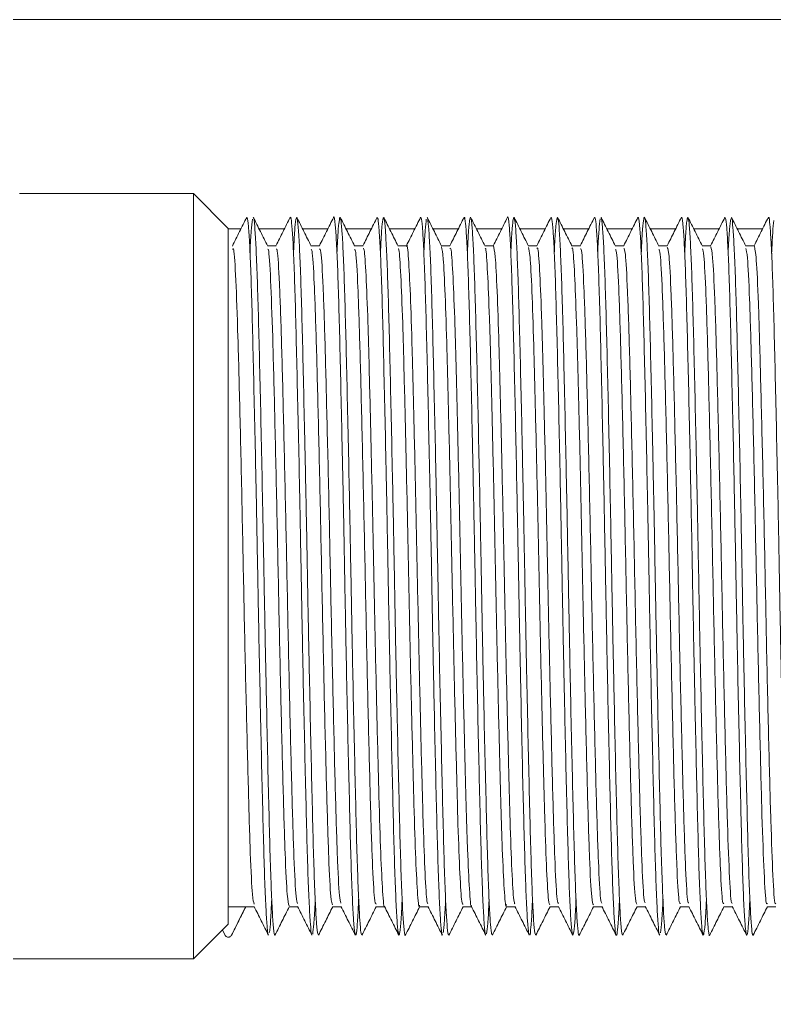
# Model space of a CAD drawing. Extents: x 14808 to 20058, y -13198 to -11680.
# Drawn here: x 18546.16 to 18557.01, y -12997.06 to -12982.95 of the extents above; entities that cross this region are included whole.
import ezdxf

# ---------------------------------------------------------------- set-up
doc = ezdxf.new("R2010")
doc.units = 0
doc.header["$LTSCALE"] = 7
doc.header["$MEASUREMENT"] = 0
doc.layers.get('0').update_dxf_attribs({"color": 2, "linetype": 'CONTINUOUS'})

msp = doc.modelspace()

# ---------------------------------------------------------------- hatches: boundary and pattern name
at = {"linetype": 'Continuous', "lineweight": 0}
h = msp.add_hatch(dxfattribs=at)
h.set_pattern_fill('ANSI31', color=2, scale=20, style=0)
edge = h.paths.add_edge_path(flags=0)
edge.add_line((18480.383, -13038.055), (18479.661, -12982.95))
edge.add_line((18479.661, -12982.95), (18477.661, -12982.95))
edge.add_line((18477.661, -12982.95), (18478.383, -13038.081))
edge.add_arc((18488.382, -13037.95), 10, 180.75, 270)
edge.add_line((18488.382, -13047.95), (18621.699, -13047.95))
edge.add_line((18621.699, -13047.95), (18621.699, -13045.95))
edge.add_line((18621.699, -13045.95), (18488.382, -13045.95))
edge.add_arc((18488.382, -13037.95), 8, 180.75, 270, ccw=False)

# ---------------------------------------------------------------- linework, layer by layer
at = {"color": 7, "linetype": 'Continuous', "lineweight": 15}
for p, q in [((18545.661, -12982.95), (18634.661, -12982.95)), ((18548.661, -12985.45), (18546.161, -12985.45)), ((18549.161, -12985.95), (18548.661, -12985.45)), ((18548.661, -12996.45), (18548.661, -12985.45)), ((18549.161, -12985.95), (18549.161, -12995.95)), ((18549.849, -12986.2), (18549.726, -12986.2)), ((18550.474, -12986.2), (18550.351, -12986.2)), ((18551.099, -12986.2), (18550.976, -12986.2)), ((18551.724, -12986.2), (18551.601, -12986.2)), ((18552.349, -12986.2), (18552.226, -12986.2)), ((18552.974, -12986.2), (18552.851, -12986.2)), ((18553.599, -12986.2), (18553.476, -12986.2)), ((18554.224, -12986.2), (18554.101, -12986.2)), ((18554.849, -12986.2), (18554.726, -12986.2)), ((18555.474, -12986.2), (18555.351, -12986.2)), ((18556.099, -12986.2), (18555.976, -12986.2)), ((18556.724, -12986.2), (18556.601, -12986.2)), ((18549.161, -12995.7), (18549.411, -12995.7)), ((18549.411, -12995.7), (18549.206, -12996.111)), ((18549.411, -12995.7), (18549.534, -12995.7)), ((18550.036, -12995.7), (18550.159, -12995.7)), ((18550.661, -12995.7), (18550.784, -12995.7)), ((18551.286, -12995.7), (18551.409, -12995.7)), ((18551.911, -12995.7), (18552.034, -12995.7)), ((18552.536, -12995.7), (18552.659, -12995.7)), ((18553.161, -12995.7), (18553.284, -12995.7)), ((18553.786, -12995.7), (18553.909, -12995.7)), ((18554.411, -12995.7), (18554.534, -12995.7)), ((18555.036, -12995.7), (18555.159, -12995.7)), ((18555.661, -12995.7), (18555.784, -12995.7)), ((18556.286, -12995.7), (18556.409, -12995.7)), ((18556.911, -12995.7), (18557.034, -12995.7)), ((18548.661, -12996.45), (18549.078, -12996.033)), ((18549.078, -12996.033), (18549.161, -12995.95)), ((18549.117, -12996.111), (18549.078, -12996.033)), ((18532.661, -12996.45), (18548.661, -12996.45))]:
    msp.add_line(p, q, dxfattribs=at)
at = {"color": 8, "linetype": 'Continuous', "lineweight": 15}
for p, q in [((18549.161, -12985.957), (18549.344, -12985.957)), ((18549.604, -12985.957), (18549.969, -12985.957)), ((18550.229, -12985.957), (18550.594, -12985.957)), ((18550.854, -12985.957), (18551.219, -12985.957)), ((18551.479, -12985.957), (18551.844, -12985.957)), ((18552.104, -12985.957), (18552.469, -12985.957)), ((18552.729, -12985.957), (18553.094, -12985.957)), ((18553.354, -12985.957), (18553.719, -12985.957)), ((18553.979, -12985.957), (18554.344, -12985.957)), ((18554.604, -12985.957), (18554.969, -12985.957)), ((18555.229, -12985.957), (18555.594, -12985.957)), ((18555.854, -12985.957), (18556.219, -12985.957)), ((18556.479, -12985.957), (18556.844, -12985.957))]:
    msp.add_line(p, q, dxfattribs=at)
at = {"color": 7, "linetype": 'Continuous', "lineweight": 15}
for points, knots in [([(18550.988, -12996.089), (18550.985, -12996.087), (18550.977, -12996.08), (18550.963, -12995.909), (18550.945, -12995.591), (18550.928, -12995.137), (18550.912, -12994.562), (18550.896, -12993.889), (18550.878, -12993.126), (18550.861, -12992.309), (18550.844, -12991.445), (18550.829, -12990.576), (18550.812, -12989.709), (18550.794, -12988.885), (18550.777, -12988.112), (18550.761, -12987.427), (18550.745, -12986.835), (18550.728, -12986.367), (18550.71, -12986.02), (18550.693, -12985.832), (18550.682, -12985.761), (18550.676, -12985.797), (18550.675, -12985.8)], [0, 0, 0, 0, 0.027573, 0.082045, 0.134982, 0.189454, 0.242393, 0.296867, 0.349803, 0.404274, 0.457214, 0.511688, 0.564625, 0.619096, 0.672035, 0.726508, 0.779445, 0.833918, 0.886855, 0.941327, 0.994266, 1, 1, 1, 1]), ([(18553.488, -12996.088), (18553.485, -12996.087), (18553.477, -12996.082), (18553.463, -12995.916), (18553.446, -12995.606), (18553.429, -12995.153), (18553.413, -12994.586), (18553.396, -12993.911), (18553.379, -12993.157), (18553.362, -12992.334), (18553.345, -12991.48), (18553.329, -12990.602), (18553.312, -12989.742), (18553.295, -12988.909), (18553.278, -12988.141), (18553.261, -12987.446), (18553.245, -12986.856), (18553.228, -12986.379), (18553.211, -12986.031), (18553.194, -12985.835), (18553.182, -12985.762), (18553.176, -12985.797), (18553.175, -12985.801)], [0, 0, 0, 0, 0.026476, 0.079411, 0.133882, 0.186821, 0.241296, 0.294232, 0.348704, 0.401642, 0.456114, 0.509053, 0.563526, 0.616463, 0.670934, 0.723873, 0.778348, 0.831283, 0.885754, 0.938693, 0.993168, 1, 1, 1, 1]), ([(18555.988, -12996.092), (18555.984, -12996.084), (18555.975, -12996.064), (18555.96, -12995.866), (18555.942, -12995.523), (18555.925, -12995.049), (18555.909, -12994.455), (18555.893, -12993.767), (18555.876, -12992.993), (18555.856, -12992.055), (18555.836, -12990.999), (18555.817, -12989.952), (18555.798, -12989.052), (18555.781, -12988.272), (18555.764, -12987.562), (18555.748, -12986.953), (18555.731, -12986.454), (18555.714, -12986.083), (18555.697, -12985.859), (18555.684, -12985.768), (18555.677, -12985.801), (18555.675, -12985.808)], [0, 0, 0, 0, 0.036547, 0.091021, 0.14396, 0.198434, 0.251374, 0.305849, 0.35879, 0.413266, 0.488069, 0.553928, 0.606866, 0.661339, 0.71428, 0.768756, 0.821694, 0.876167, 0.929107, 0.983583, 1, 1, 1, 1]), ([(18549.427, -12985.791), (18549.392, -12985.859), (18549.323, -12985.997), (18549.254, -12986.135), (18549.22, -12986.204)], [0, 0, 0, 0, 0.5000126, 1, 1, 1, 1]), ([(18549.738, -12996.105), (18549.738, -12996.105), (18549.732, -12996.118), (18549.721, -12996.009), (18549.704, -12995.765), (18549.686, -12995.371), (18549.67, -12994.852), (18549.654, -12994.226), (18549.637, -12993.502), (18549.62, -12992.711), (18549.602, -12991.863), (18549.586, -12990.997), (18549.57, -12990.122), (18549.553, -12989.278), (18549.535, -12988.474), (18549.518, -12987.748), (18549.503, -12987.106), (18549.486, -12986.578), (18549.469, -12986.169), (18549.451, -12985.906), (18549.437, -12985.78), (18549.429, -12985.803), (18549.425, -12985.811)], [0, 0, 0, 0, 0.001667, 0.056139, 0.109073, 0.163542, 0.216478, 0.27095, 0.323884, 0.378353, 0.431289, 0.485761, 0.538695, 0.593164, 0.646099, 0.700569, 0.753505, 0.807976, 0.86091, 0.915379, 0.968316, 1, 1, 1, 1]), ([(18549.473, -12986.307), (18549.474, -12986.303), (18549.479, -12986.154), (18549.491, -12985.967), (18549.502, -12985.87), (18549.508, -12985.82)], [0, 0, 0, 0, 0.0126136, 0.4992507, 1, 1, 1, 1]), ([(18549.728, -12986.204), (18549.693, -12986.135), (18549.624, -12985.997), (18549.555, -12985.859), (18549.521, -12985.791)], [0, 0, 0, 0, 0.499987, 1, 1, 1, 1]), ([(18549.522, -12985.801), (18549.523, -12985.799), (18549.529, -12985.788), (18549.541, -12985.906), (18549.558, -12986.164), (18549.575, -12986.569), (18549.592, -12987.099), (18549.608, -12987.733), (18549.625, -12988.465), (18549.642, -12989.261), (18549.659, -12990.112), (18549.675, -12990.979), (18549.692, -12991.853), (18549.709, -12992.694), (18549.726, -12993.493), (18549.743, -12994.212), (18549.759, -12994.845), (18549.776, -12995.363), (18549.793, -12995.758), (18549.808, -12995.985), (18549.821, -12996.087), (18549.829, -12996.122), (18549.833, -12996.103), (18549.835, -12996.098)], [0, 0, 0, 0, 0.006392, 0.060859, 0.113791, 0.168257, 0.221191, 0.275661, 0.328591, 0.383056, 0.435991, 0.490461, 0.543391, 0.597855, 0.650788, 0.705257, 0.758189, 0.812656, 0.865588, 0.920054, 0.953539, 0.9874, 1, 1, 1, 1]), ([(18550.052, -12985.791), (18550.017, -12985.859), (18549.949, -12985.996), (18549.881, -12986.132), (18549.847, -12986.2)], [0, 0, 0, 0, 0.504754, 1, 1, 1, 1]), ([(18550.363, -12996.092), (18550.361, -12996.093), (18550.355, -12996.099), (18550.342, -12995.962), (18550.325, -12995.683), (18550.307, -12995.256), (18550.291, -12994.713), (18550.275, -12994.057), (18550.258, -12993.319), (18550.24, -12992.508), (18550.223, -12991.659), (18550.207, -12990.782), (18550.191, -12989.918), (18550.174, -12989.076), (18550.156, -12988.294), (18550.139, -12987.581), (18550.124, -12986.97), (18550.107, -12986.467), (18550.09, -12986.092), (18550.072, -12985.863), (18550.06, -12985.769), (18550.052, -12985.801), (18550.05, -12985.809)], [0, 0, 0, 0, 0.015433, 0.068362, 0.122827, 0.175758, 0.230225, 0.283155, 0.337621, 0.390551, 0.445017, 0.497949, 0.552416, 0.605345, 0.65981, 0.712742, 0.76721, 0.82014, 0.874604, 0.927536, 0.982003, 1, 1, 1, 1]), ([(18550.099, -12986.314), (18550.103, -12986.22), (18550.113, -12986.004), (18550.129, -12985.82), (18550.14, -12985.8), (18550.145, -12985.79)], [0, 0, 0, 0, 0.279412, 0.634556, 1, 1, 1, 1]), ([(18550.353, -12986.204), (18550.318, -12986.135), (18550.249, -12985.997), (18550.18, -12985.859), (18550.146, -12985.791)], [0, 0, 0, 0, 0.499987, 1, 1, 1, 1]), ([(18550.147, -12985.8), (18550.152, -12985.818), (18550.162, -12985.855), (18550.179, -12986.09), (18550.196, -12986.46), (18550.213, -12986.958), (18550.229, -12987.573), (18550.245, -12988.279), (18550.263, -12989.067), (18550.28, -12989.901), (18550.297, -12990.772), (18550.312, -12991.641), (18550.33, -12992.498), (18550.347, -12993.303), (18550.364, -12994.049), (18550.38, -12994.7), (18550.396, -12995.25), (18550.414, -12995.675), (18550.431, -12995.964), (18550.446, -12996.113), (18550.456, -12996.099), (18550.46, -12996.093)], [0, 0, 0, 0, 0.047121, 0.101591, 0.154529, 0.209003, 0.26194, 0.316412, 0.369349, 0.42382, 0.476759, 0.531233, 0.584169, 0.638639, 0.691579, 0.746055, 0.798989, 0.853459, 0.906397, 0.960871, 1, 1, 1, 1]), ([(18550.677, -12985.791), (18550.642, -12985.859), (18550.574, -12985.996), (18550.506, -12986.132), (18550.472, -12986.2)], [0, 0, 0, 0, 0.504711, 1, 1, 1, 1]), ([(18550.724, -12986.313), (18550.727, -12986.247), (18550.735, -12986.048), (18550.75, -12985.857), (18550.761, -12985.813), (18550.766, -12985.791)], [0, 0, 0, 0, 0.202228, 0.606806, 1, 1, 1, 1]), ([(18550.978, -12986.204), (18550.943, -12986.135), (18550.874, -12985.997), (18550.805, -12985.859), (18550.771, -12985.791)], [0, 0, 0, 0, 0.4999874, 1, 1, 1, 1]), ([(18550.772, -12985.81), (18550.776, -12985.816), (18550.784, -12985.832), (18550.8, -12986.023), (18550.817, -12986.356), (18550.834, -12986.829), (18550.85, -12987.413), (18550.866, -12988.103), (18550.884, -12988.868), (18550.901, -12989.699), (18550.918, -12990.557), (18550.934, -12991.435), (18550.95, -12992.291), (18550.968, -12993.117), (18550.985, -12993.874), (18551.001, -12994.554), (18551.017, -12995.126), (18551.035, -12995.585), (18551.052, -12995.906), (18551.069, -12996.098), (18551.079, -12996.103), (18551.084, -12996.105)], [0, 0, 0, 0, 0.034926, 0.087864, 0.142337, 0.195279, 0.249757, 0.302694, 0.357166, 0.410108, 0.464584, 0.517523, 0.571998, 0.624937, 0.679411, 0.732352, 0.786829, 0.839767, 0.89424, 0.947182, 1, 1, 1, 1]), ([(18551.302, -12985.791), (18551.267, -12985.859), (18551.199, -12985.996), (18551.131, -12986.132), (18551.097, -12986.2)], [0, 0, 0, 0, 0.504725, 1, 1, 1, 1]), ([(18551.613, -12996.093), (18551.609, -12996.082), (18551.599, -12996.057), (18551.583, -12995.844), (18551.566, -12995.494), (18551.549, -12995.007), (18551.533, -12994.41), (18551.517, -12993.709), (18551.499, -12992.937), (18551.482, -12992.1), (18551.465, -12991.239), (18551.449, -12990.361), (18551.433, -12989.509), (18551.415, -12988.689), (18551.398, -12987.941), (18551.382, -12987.272), (18551.366, -12986.713), (18551.348, -12986.269), (18551.331, -12985.965), (18551.315, -12985.794), (18551.305, -12985.8), (18551.3, -12985.802)], [0, 0, 0, 0, 0.041284, 0.094221, 0.148693, 0.201634, 0.25611, 0.309047, 0.36352, 0.41646, 0.470934, 0.523873, 0.578347, 0.631285, 0.685758, 0.738698, 0.793174, 0.846111, 0.900584, 0.953524, 1, 1, 1, 1]), ([(18551.349, -12986.307), (18551.351, -12986.269), (18551.358, -12986.094), (18551.371, -12985.903), (18551.382, -12985.834), (18551.387, -12985.8)], [0, 0, 0, 0, 0.119623, 0.55352, 1, 1, 1, 1]), ([(18551.603, -12986.204), (18551.568, -12986.135), (18551.499, -12985.997), (18551.43, -12985.859), (18551.396, -12985.791)], [0, 0, 0, 0, 0.499987, 1, 1, 1, 1]), ([(18551.397, -12985.81), (18551.399, -12985.81), (18551.407, -12985.81), (18551.42, -12985.963), (18551.438, -12986.263), (18551.455, -12986.703), (18551.471, -12987.264), (18551.487, -12987.926), (18551.504, -12988.68), (18551.522, -12989.491), (18551.539, -12990.351), (18551.555, -12991.221), (18551.571, -12992.09), (18551.588, -12992.92), (18551.606, -12993.7), (18551.622, -12994.396), (18551.638, -12995.001), (18551.655, -12995.484), (18551.673, -12995.846), (18551.69, -12996.053), (18551.702, -12996.135), (18551.708, -12996.1), (18551.71, -12996.094)], [0, 0, 0, 0, 0.021157, 0.075628, 0.128563, 0.183033, 0.23597, 0.290443, 0.343377, 0.397846, 0.450785, 0.505258, 0.558192, 0.61266, 0.665598, 0.720071, 0.773006, 0.827476, 0.880411, 0.934881, 0.987818, 1, 1, 1, 1]), ([(18551.927, -12985.791), (18551.892, -12985.859), (18551.824, -12985.996), (18551.756, -12986.132), (18551.722, -12986.2)], [0, 0, 0, 0, 0.504727, 1, 1, 1, 1]), ([(18552.238, -12996.106), (18552.238, -12996.106), (18552.233, -12996.12), (18552.221, -12996.013), (18552.204, -12995.778), (18552.187, -12995.385), (18552.17, -12994.875), (18552.154, -12994.247), (18552.137, -12993.532), (18552.12, -12992.736), (18552.103, -12991.897), (18552.087, -12991.024), (18552.071, -12990.156), (18552.053, -12989.303), (18552.036, -12988.505), (18552.019, -12987.769), (18552.003, -12987.129), (18551.986, -12986.593), (18551.969, -12986.183), (18551.952, -12985.912), (18551.937, -12985.781), (18551.929, -12985.802), (18551.925, -12985.81)], [0, 0, 0, 0, 0.000574, 0.053508, 0.107978, 0.160913, 0.215384, 0.268319, 0.32279, 0.375724, 0.430194, 0.48313, 0.537602, 0.590536, 0.645004, 0.697941, 0.752414, 0.805348, 0.859817, 0.912752, 0.967223, 1, 1, 1, 1]), ([(18551.973, -12986.307), (18551.974, -12986.301), (18551.98, -12986.146), (18551.992, -12985.959), (18552.003, -12985.865), (18552.008, -12985.818)], [0, 0, 0, 0, 0.02184, 0.517892, 1, 1, 1, 1]), ([(18552.228, -12986.204), (18552.193, -12986.135), (18552.124, -12985.997), (18552.055, -12985.859), (18552.021, -12985.791)], [0, 0, 0, 0, 0.499987, 1, 1, 1, 1]), ([(18552.022, -12985.803), (18552.023, -12985.802), (18552.029, -12985.792), (18552.041, -12985.914), (18552.058, -12986.175), (18552.076, -12986.587), (18552.092, -12987.116), (18552.108, -12987.76), (18552.125, -12988.489), (18552.143, -12989.294), (18552.16, -12990.138), (18552.176, -12991.014), (18552.192, -12991.879), (18552.209, -12992.727), (18552.227, -12993.516), (18552.244, -12994.239), (18552.259, -12994.863), (18552.276, -12995.38), (18552.293, -12995.77), (18552.311, -12996.017), (18552.324, -12996.126), (18552.332, -12996.098), (18552.335, -12996.089)], [0, 0, 0, 0, 0.009016, 0.061949, 0.116416, 0.169353, 0.223825, 0.276759, 0.331228, 0.384162, 0.438631, 0.491567, 0.546038, 0.598972, 0.65344, 0.706377, 0.760849, 0.813782, 0.868249, 0.921186, 0.975659, 1, 1, 1, 1]), ([(18552.552, -12985.791), (18552.517, -12985.859), (18552.449, -12985.996), (18552.381, -12986.132), (18552.347, -12986.2)], [0, 0, 0, 0, 0.504748, 1, 1, 1, 1]), ([(18552.863, -12996.094), (18552.862, -12996.095), (18552.855, -12996.103), (18552.842, -12995.971), (18552.825, -12995.694), (18552.808, -12995.275), (18552.791, -12994.731), (18552.775, -12994.085), (18552.758, -12993.343), (18552.741, -12992.54), (18552.724, -12991.685), (18552.708, -12990.817), (18552.691, -12989.944), (18552.674, -12989.108), (18552.657, -12988.317), (18552.64, -12987.608), (18552.624, -12986.987), (18552.607, -12986.484), (18552.59, -12986.102), (18552.573, -12985.87), (18552.56, -12985.771), (18552.552, -12985.802), (18552.55, -12985.811)], [0, 0, 0, 0, 0.01272, 0.06719, 0.120124, 0.174593, 0.227529, 0.282001, 0.334934, 0.389402, 0.442339, 0.49681, 0.549744, 0.604213, 0.657148, 0.711618, 0.764553, 0.819024, 0.871958, 0.926427, 0.979363, 1, 1, 1, 1]), ([(18552.599, -12986.313), (18552.603, -12986.216), (18552.614, -12985.997), (18552.63, -12985.822), (18552.646, -12985.766), (18552.662, -12985.86), (18552.679, -12986.1), (18552.696, -12986.474), (18552.713, -12986.98), (18552.729, -12987.594), (18552.746, -12988.308), (18552.763, -12989.091), (18552.781, -12989.934), (18552.797, -12990.799), (18552.813, -12991.675), (18552.83, -12992.523), (18552.847, -12993.334), (18552.865, -12994.07), (18552.881, -12994.724), (18552.897, -12995.265), (18552.914, -12995.689), (18552.931, -12995.97), (18552.947, -12996.114), (18552.956, -12996.098), (18552.96, -12996.091)], [0, 0, 0, 0, 0.037109, 0.084271, 0.130105, 0.177268, 0.2231, 0.270261, 0.316096, 0.363261, 0.409092, 0.456252, 0.502088, 0.549252, 0.595084, 0.642245, 0.688078, 0.73524, 0.781074, 0.828237, 0.874069, 0.92123, 0.967065, 1, 1, 1, 1]), ([(18552.853, -12986.204), (18552.818, -12986.135), (18552.749, -12985.997), (18552.68, -12985.859), (18552.646, -12985.791)], [0, 0, 0, 0, 0.499987, 1, 1, 1, 1]), ([(18553.177, -12985.791), (18553.142, -12985.859), (18553.074, -12985.996), (18553.006, -12986.132), (18552.972, -12986.2)], [0, 0, 0, 0, 0.504704, 1, 1, 1, 1]), ([(18553.224, -12986.315), (18553.227, -12986.242), (18553.236, -12986.042), (18553.251, -12985.851), (18553.261, -12985.811), (18553.267, -12985.79)], [0, 0, 0, 0, 0.218168, 0.603496, 1, 1, 1, 1]), ([(18553.478, -12986.204), (18553.443, -12986.135), (18553.374, -12985.997), (18553.305, -12985.859), (18553.271, -12985.791)], [0, 0, 0, 0, 0.499987, 1, 1, 1, 1]), ([(18553.272, -12985.809), (18553.276, -12985.816), (18553.285, -12985.835), (18553.3, -12986.031), (18553.317, -12986.373), (18553.334, -12986.846), (18553.35, -12987.438), (18553.367, -12988.126), (18553.384, -12988.9), (18553.401, -12989.724), (18553.418, -12990.592), (18553.434, -12991.462), (18553.451, -12992.325), (18553.468, -12993.141), (18553.486, -12993.902), (18553.502, -12994.573), (18553.518, -12995.147), (18553.535, -12995.597), (18553.552, -12995.916), (18553.569, -12996.101), (18553.579, -12996.103), (18553.584, -12996.103)], [0, 0, 0, 0, 0.036014, 0.090487, 0.143426, 0.1979, 0.250839, 0.305314, 0.358252, 0.412725, 0.465666, 0.520143, 0.57308, 0.627552, 0.680494, 0.734971, 0.787908, 0.84238, 0.895319, 0.949793, 1, 1, 1, 1]), ([(18553.802, -12985.791), (18553.767, -12985.859), (18553.699, -12985.996), (18553.631, -12986.132), (18553.597, -12986.2)], [0, 0, 0, 0, 0.504722, 1, 1, 1, 1]), ([(18554.113, -12996.093), (18554.109, -12996.083), (18554.1, -12996.06), (18554.084, -12995.855), (18554.067, -12995.507), (18554.05, -12995.028), (18554.034, -12994.43), (18554.017, -12993.738), (18554, -12992.961), (18553.983, -12992.134), (18553.966, -12991.265), (18553.95, -12990.396), (18553.933, -12989.534), (18553.916, -12988.72), (18553.899, -12987.963), (18553.882, -12987.296), (18553.866, -12986.728), (18553.849, -12986.284), (18553.832, -12985.972), (18553.815, -12985.796), (18553.805, -12985.798), (18553.8, -12985.799)], [0, 0, 0, 0, 0.038646, 0.093119, 0.146058, 0.200532, 0.253472, 0.307947, 0.360885, 0.415358, 0.468298, 0.522774, 0.575712, 0.630184, 0.683124, 0.7376, 0.790537, 0.845011, 0.897949, 0.952424, 1, 1, 1, 1]), ([(18553.849, -12986.306), (18553.851, -12986.266), (18553.858, -12986.087), (18553.871, -12985.897), (18553.882, -12985.831), (18553.888, -12985.798)], [0, 0, 0, 0, 0.126892, 0.569673, 1, 1, 1, 1]), ([(18554.103, -12986.204), (18554.068, -12986.135), (18553.999, -12985.997), (18553.93, -12985.859), (18553.896, -12985.791)], [0, 0, 0, 0, 0.4999874, 1, 1, 1, 1]), ([(18553.897, -12985.812), (18553.899, -12985.812), (18553.907, -12985.814), (18553.921, -12985.972), (18553.938, -12986.275), (18553.955, -12986.722), (18553.972, -12987.283), (18553.988, -12987.954), (18554.005, -12988.704), (18554.022, -12989.524), (18554.039, -12990.378), (18554.055, -12991.255), (18554.072, -12992.116), (18554.089, -12992.951), (18554.106, -12993.723), (18554.123, -12994.422), (18554.139, -12995.017), (18554.156, -12995.501), (18554.173, -12995.855), (18554.19, -12996.059), (18554.202, -12996.137), (18554.209, -12996.102), (18554.21, -12996.097)], [0, 0, 0, 0, 0.023845, 0.07678, 0.131249, 0.184189, 0.238664, 0.291598, 0.346066, 0.399004, 0.453476, 0.506413, 0.560885, 0.613821, 0.668292, 0.72123, 0.775704, 0.828639, 0.883108, 0.936048, 0.990523, 1, 1, 1, 1]), ([(18554.427, -12985.791), (18554.392, -12985.859), (18554.324, -12985.996), (18554.256, -12986.132), (18554.222, -12986.2)], [0, 0, 0, 0, 0.504726, 1, 1, 1, 1]), ([(18554.786, -12995.589), (18554.782, -12995.69), (18554.771, -12995.912), (18554.755, -12996.084), (18554.739, -12996.133), (18554.722, -12996.031), (18554.705, -12995.785), (18554.688, -12995.404), (18554.671, -12994.892), (18554.655, -12994.274), (18554.638, -12993.555), (18554.621, -12992.769), (18554.604, -12991.923), (18554.587, -12991.058), (18554.571, -12990.182), (18554.554, -12989.336), (18554.537, -12988.528), (18554.52, -12987.796), (18554.504, -12987.147), (18554.487, -12986.611), (18554.47, -12986.194), (18554.453, -12985.92), (18554.438, -12985.783), (18554.429, -12985.802), (18554.425, -12985.81)], [0, 0, 0, 0, 0.039507, 0.086663, 0.132491, 0.179648, 0.225474, 0.272629, 0.318458, 0.365616, 0.411442, 0.458597, 0.504425, 0.551582, 0.597409, 0.644565, 0.690392, 0.737548, 0.783376, 0.830533, 0.876359, 0.923514, 0.969343, 1, 1, 1, 1]), ([(18554.474, -12986.308), (18554.474, -12986.295), (18554.48, -12986.138), (18554.492, -12985.95), (18554.503, -12985.86), (18554.509, -12985.814)], [0, 0, 0, 0, 0.042105, 0.514207, 1, 1, 1, 1]), ([(18554.728, -12986.204), (18554.693, -12986.135), (18554.624, -12985.997), (18554.555, -12985.859), (18554.521, -12985.791)], [0, 0, 0, 0, 0.4999874, 1, 1, 1, 1]), ([(18554.522, -12985.804), (18554.523, -12985.803), (18554.529, -12985.794), (18554.542, -12985.92), (18554.559, -12986.188), (18554.576, -12986.602), (18554.593, -12987.14), (18554.609, -12987.781), (18554.626, -12988.519), (18554.643, -12989.319), (18554.66, -12990.172), (18554.676, -12991.04), (18554.693, -12991.913), (18554.71, -12992.751), (18554.727, -12993.546), (18554.744, -12994.259), (18554.76, -12994.885), (18554.777, -12995.394), (18554.794, -12995.783), (18554.811, -12996.022), (18554.825, -12996.127), (18554.832, -12996.098), (18554.835, -12996.088)], [0, 0, 0, 0, 0.010164, 0.064629, 0.117559, 0.172023, 0.224955, 0.279422, 0.332351, 0.386814, 0.439747, 0.494215, 0.547143, 0.601605, 0.654537, 0.709003, 0.761933, 0.816398, 0.869328, 0.923792, 0.976724, 1, 1, 1, 1]), ([(18555.052, -12985.791), (18555.017, -12985.859), (18554.949, -12985.996), (18554.881, -12986.132), (18554.847, -12986.2)], [0, 0, 0, 0, 0.50474, 1, 1, 1, 1]), ([(18555.363, -12996.103), (18555.363, -12996.104), (18555.357, -12996.116), (18555.345, -12996.004), (18555.328, -12995.755), (18555.311, -12995.358), (18555.294, -12994.835), (18555.278, -12994.206), (18555.261, -12993.479), (18555.244, -12992.687), (18555.227, -12991.838), (18555.21, -12990.926), (18555.193, -12990.014), (18555.175, -12989.133), (18555.158, -12988.347), (18555.141, -12987.628), (18555.125, -12987.009), (18555.108, -12986.498), (18555.091, -12986.114), (18555.073, -12985.874), (18555.06, -12985.772), (18555.053, -12985.802), (18555.05, -12985.81)], [0, 0, 0, 0, 0.003246, 0.057717, 0.110652, 0.165121, 0.218059, 0.272531, 0.325466, 0.379935, 0.432872, 0.487343, 0.548649, 0.601584, 0.656053, 0.708991, 0.763463, 0.816398, 0.870867, 0.923804, 0.978276, 1, 1, 1, 1]), ([(18555.099, -12986.313), (18555.103, -12986.211), (18555.114, -12985.991), (18555.13, -12985.817), (18555.146, -12985.766), (18555.163, -12985.867), (18555.18, -12986.109), (18555.197, -12986.492), (18555.214, -12986.997), (18555.23, -12987.62), (18555.247, -12988.331), (18555.264, -12989.123), (18555.279, -12989.844), (18555.291, -12990.464), (18555.302, -12991.081), (18555.316, -12991.828), (18555.333, -12992.67), (18555.351, -12993.47), (18555.367, -12994.192), (18555.383, -12994.828), (18555.4, -12995.349), (18555.417, -12995.75), (18555.434, -12996.005), (18555.449, -12996.123), (18555.457, -12996.097), (18555.46, -12996.088)], [0, 0, 0, 0, 0.039473, 0.085301, 0.132458, 0.178282, 0.225434, 0.271261, 0.318417, 0.364242, 0.411396, 0.457221, 0.504375, 0.530821, 0.557514, 0.603337, 0.650488, 0.696315, 0.74347, 0.789296, 0.83645, 0.882275, 0.929429, 0.975256, 1, 1, 1, 1]), ([(18555.353, -12986.204), (18555.318, -12986.135), (18555.249, -12985.997), (18555.18, -12985.859), (18555.146, -12985.791)], [0, 0, 0, 0, 0.499987, 1, 1, 1, 1]), ([(18555.677, -12985.791), (18555.642, -12985.859), (18555.574, -12985.996), (18555.506, -12986.132), (18555.472, -12986.2)], [0, 0, 0, 0, 0.504758, 1, 1, 1, 1]), ([(18555.724, -12986.315), (18555.728, -12986.223), (18555.738, -12986.01), (18555.754, -12985.824), (18555.764, -12985.801), (18555.77, -12985.79)], [0, 0, 0, 0, 0.271234, 0.630408, 1, 1, 1, 1]), ([(18555.978, -12986.204), (18555.943, -12986.135), (18555.874, -12985.997), (18555.805, -12985.859), (18555.771, -12985.791)], [0, 0, 0, 0, 0.499987, 1, 1, 1, 1]), ([(18555.772, -12985.802), (18555.777, -12985.817), (18555.787, -12985.852), (18555.803, -12986.081), (18555.82, -12986.448), (18555.837, -12986.942), (18555.853, -12987.554), (18555.87, -12988.257), (18555.887, -12989.042), (18555.902, -12989.771), (18555.915, -12990.414), (18555.925, -12990.971), (18555.936, -12991.555), (18555.949, -12992.236), (18555.965, -12992.983), (18555.982, -12993.752), (18555.999, -12994.448), (18556.015, -12995.039), (18556.032, -12995.517), (18556.049, -12995.866), (18556.066, -12996.064), (18556.077, -12996.138), (18556.084, -12996.103), (18556.085, -12996.098)], [0, 0, 0, 0, 0.0455094, 0.0999731, 0.1529058, 0.2073735, 0.2603052, 0.3147719, 0.3677027, 0.4221684, 0.4549639, 0.4881132, 0.525311, 0.5630279, 0.6159611, 0.6704293, 0.7233628, 0.7778315, 0.8307613, 0.8852259, 0.9381603, 0.9926301, 1, 1, 1, 1]), ([(18556.302, -12985.791), (18556.267, -12985.859), (18556.199, -12985.996), (18556.131, -12986.132), (18556.097, -12986.2)], [0, 0, 0, 0, 0.504717, 1, 1, 1, 1]), ([(18556.661, -12995.588), (18556.657, -12995.685), (18556.646, -12995.905), (18556.63, -12996.079), (18556.614, -12996.134), (18556.598, -12996.038), (18556.58, -12995.797), (18556.563, -12995.421), (18556.546, -12994.914), (18556.531, -12994.3), (18556.514, -12993.584), (18556.496, -12992.801), (18556.479, -12991.957), (18556.463, -12991.093), (18556.447, -12990.217), (18556.43, -12989.369), (18556.412, -12988.559), (18556.395, -12987.823), (18556.379, -12987.17), (18556.363, -12986.63), (18556.346, -12986.207), (18556.328, -12985.928), (18556.313, -12985.785), (18556.304, -12985.802), (18556.3, -12985.809)], [0, 0, 0, 0, 0.037573, 0.084734, 0.130568, 0.17773, 0.223562, 0.270722, 0.316556, 0.36372, 0.409551, 0.456712, 0.502545, 0.549708, 0.59554, 0.642701, 0.688533, 0.735695, 0.781528, 0.828691, 0.874522, 0.921683, 0.967517, 1, 1, 1, 1]), ([(18556.349, -12986.308), (18556.349, -12986.29), (18556.356, -12986.13), (18556.368, -12985.94), (18556.379, -12985.854), (18556.385, -12985.811)], [0, 0, 0, 0, 0.058027, 0.522282, 1, 1, 1, 1]), ([(18556.603, -12986.204), (18556.568, -12986.135), (18556.499, -12985.997), (18556.43, -12985.859), (18556.396, -12985.791)], [0, 0, 0, 0, 0.499987, 1, 1, 1, 1]), ([(18556.397, -12985.806), (18556.398, -12985.804), (18556.405, -12985.797), (18556.417, -12985.927), (18556.435, -12986.202), (18556.452, -12986.621), (18556.469, -12987.163), (18556.484, -12987.809), (18556.502, -12988.55), (18556.519, -12989.352), (18556.536, -12990.207), (18556.552, -12991.075), (18556.568, -12991.947), (18556.586, -12992.784), (18556.603, -12993.576), (18556.62, -12994.286), (18556.636, -12994.908), (18556.652, -12995.412), (18556.67, -12995.795), (18556.687, -12996.029), (18556.7, -12996.129), (18556.707, -12996.098), (18556.71, -12996.089)], [0, 0, 0, 0, 0.012251, 0.06672, 0.119654, 0.174122, 0.227058, 0.281529, 0.334462, 0.388929, 0.441866, 0.496338, 0.54927, 0.603736, 0.656672, 0.711142, 0.764076, 0.818546, 0.871479, 0.925947, 0.978883, 1, 1, 1, 1]), ([(18556.927, -12985.791), (18556.892, -12985.859), (18556.824, -12985.996), (18556.756, -12986.132), (18556.722, -12986.2)], [0, 0, 0, 0, 0.5047258, 1, 1, 1, 1]), ([(18557.238, -12996.096), (18557.237, -12996.098), (18557.231, -12996.108), (18557.219, -12995.984), (18557.201, -12995.722), (18557.184, -12995.308), (18557.168, -12994.778), (18557.152, -12994.133), (18557.135, -12993.404), (18557.117, -12992.598), (18557.1, -12991.754), (18557.084, -12990.878), (18557.068, -12990.012), (18557.05, -12989.166), (18557.033, -12988.377), (18557.016, -12987.655), (18557, -12987.032), (18556.984, -12986.515), (18556.966, -12986.127), (18556.949, -12985.881), (18556.936, -12985.773), (18556.928, -12985.802), (18556.925, -12985.811)], [0, 0, 0, 0, 0.009542, 0.062475, 0.116943, 0.169878, 0.224348, 0.277281, 0.33175, 0.384684, 0.439153, 0.492088, 0.546559, 0.599492, 0.653959, 0.706895, 0.761367, 0.8143, 0.868768, 0.921703, 0.976173, 1, 1, 1, 1]), ([(18556.974, -12986.312), (18556.979, -12986.205), (18556.989, -12985.979), (18557, -12985.885), (18557.006, -12985.836)], [0, 0, 0, 0, 0.474688, 1, 1, 1, 1]), ([(18551.724, -12986.21), (18551.724, -12986.207), (18551.734, -12986.152), (18551.752, -12986.36), (18551.779, -12986.851), (18551.805, -12987.67), (18551.831, -12988.709), (18551.859, -12989.911), (18551.884, -12991.185), (18551.911, -12992.444), (18551.939, -12993.595), (18551.964, -12994.563), (18551.991, -12995.26), (18552.014, -12995.644), (18552.028, -12995.652), (18552.032, -12995.655)], [0, 0, 0, 0, 0.0057669, 0.0915525, 0.1785836, 0.2638459, 0.349785, 0.4367934, 0.5219381, 0.6080211, 0.6949963, 0.780043, 0.8662602, 0.9531919, 1, 1, 1, 1]), ([(18552.974, -12986.202), (18552.982, -12986.233), (18552.999, -12986.295), (18553.027, -12986.808), (18553.053, -12987.592), (18553.079, -12988.619), (18553.107, -12989.81), (18553.132, -12991.082), (18553.159, -12992.345), (18553.187, -12993.508), (18553.212, -12994.493), (18553.239, -12995.215), (18553.263, -12995.628), (18553.277, -12995.65), (18553.282, -12995.658)], [0, 0, 0, 0, 0.084586, 0.171622, 0.257071, 0.342782, 0.429809, 0.515114, 0.600983, 0.687991, 0.77317, 0.859187, 0.946166, 1, 1, 1, 1]), ([(18556.724, -12986.201), (18556.733, -12986.241), (18556.753, -12986.324), (18556.784, -12986.974), (18556.812, -12987.952), (18556.843, -12989.204), (18556.874, -12990.612), (18556.902, -12992.052), (18556.933, -12993.387), (18556.962, -12994.515), (18556.992, -12995.295), (18557.016, -12995.683), (18557.029, -12995.657), (18557.032, -12995.65)], [0, 0, 0, 0, 0.096216, 0.194033, 0.289668, 0.387162, 0.484331, 0.580166, 0.67806, 0.774075, 0.87102, 0.968655, 1, 1, 1, 1]), ([(18549.224, -12986.252), (18549.229, -12986.243), (18549.244, -12986.219), (18549.27, -12986.645), (18549.3, -12987.459), (18549.329, -12988.604), (18549.36, -12989.951), (18549.388, -12991.394), (18549.419, -12992.793), (18549.45, -12994.031), (18549.478, -12994.982), (18549.507, -12995.574), (18549.525, -12995.635), (18549.532, -12995.662)], [0, 0, 0, 0, 0.051433, 0.149135, 0.245827, 0.342009, 0.439844, 0.53553, 0.632839, 0.730152, 0.825835, 0.923669, 1, 1, 1, 1]), ([(18549.728, -12986.254), (18549.731, -12986.249), (18549.745, -12986.232), (18549.77, -12986.648), (18549.8, -12987.458), (18549.829, -12988.605), (18549.86, -12989.951), (18549.888, -12991.394), (18549.919, -12992.793), (18549.95, -12994.03), (18549.978, -12994.983), (18550.008, -12995.595), (18550.027, -12995.656), (18550.036, -12995.686)], [0, 0, 0, 0, 0.038421, 0.136148, 0.232864, 0.329068, 0.426928, 0.522637, 0.619969, 0.717307, 0.813013, 0.910871, 1, 1, 1, 1]), ([(18549.849, -12986.249), (18549.855, -12986.245), (18549.87, -12986.234), (18549.897, -12986.693), (18549.927, -12987.535), (18549.956, -12988.7), (18549.987, -12990.059), (18550.016, -12991.502), (18550.046, -12992.893), (18550.077, -12994.114), (18550.105, -12995.039), (18550.134, -12995.594), (18550.15, -12995.636), (18550.157, -12995.654)], [0, 0, 0, 0, 0.058755, 0.156534, 0.252974, 0.349396, 0.447179, 0.542781, 0.640241, 0.737376, 0.833179, 0.931038, 1, 1, 1, 1]), ([(18550.353, -12986.256), (18550.357, -12986.254), (18550.371, -12986.249), (18550.397, -12986.696), (18550.427, -12987.534), (18550.456, -12988.7), (18550.487, -12990.059), (18550.516, -12991.502), (18550.546, -12992.893), (18550.577, -12994.114), (18550.605, -12995.041), (18550.635, -12995.613), (18550.653, -12995.655), (18550.661, -12995.674)], [0, 0, 0, 0, 0.0457726, 0.1435693, 0.2400269, 0.3364667, 0.4342678, 0.5298871, 0.6273658, 0.7245182, 0.8203384, 0.9182157, 1, 1, 1, 1]), ([(18550.474, -12986.245), (18550.48, -12986.246), (18550.497, -12986.25), (18550.525, -12986.743), (18550.554, -12987.613), (18550.583, -12988.796), (18550.615, -12990.166), (18550.643, -12991.611), (18550.674, -12992.992), (18550.704, -12994.196), (18550.732, -12995.094), (18550.76, -12995.613), (18550.776, -12995.638), (18550.782, -12995.648)], [0, 0, 0, 0, 0.0660949, 0.1639332, 0.2601346, 0.3568159, 0.4545297, 0.5500953, 0.6476923, 0.7446318, 0.8406023, 0.9384697, 1, 1, 1, 1]), ([(18550.978, -12986.255), (18550.983, -12986.258), (18550.998, -12986.266), (18551.025, -12986.746), (18551.054, -12987.613), (18551.083, -12988.797), (18551.115, -12990.166), (18551.143, -12991.611), (18551.174, -12992.993), (18551.204, -12994.196), (18551.232, -12995.096), (18551.262, -12995.631), (18551.279, -12995.654), (18551.286, -12995.664)], [0, 0, 0, 0, 0.053155, 0.150997, 0.247203, 0.343888, 0.441605, 0.537175, 0.634776, 0.731719, 0.827693, 0.925564, 1, 1, 1, 1]), ([(18551.099, -12986.239), (18551.104, -12986.236), (18551.118, -12986.226), (18551.142, -12986.588), (18551.169, -12987.261), (18551.194, -12988.207), (18551.221, -12989.344), (18551.248, -12990.597), (18551.273, -12991.873), (18551.301, -12993.086), (18551.328, -12994.143), (18551.353, -12994.986), (18551.381, -12995.503), (18551.399, -12995.734), (18551.407, -12995.695), (18551.407, -12995.695)], [0, 0, 0, 0, 0.051839, 0.138701, 0.225133, 0.310085, 0.397007, 0.483321, 0.568339, 0.65531, 0.741496, 0.826601, 0.913612, 0.999659, 1, 1, 1, 1]), ([(18551.603, -12986.245), (18551.607, -12986.243), (18551.619, -12986.239), (18551.642, -12986.591), (18551.669, -12987.26), (18551.694, -12988.208), (18551.721, -12989.344), (18551.748, -12990.597), (18551.773, -12991.873), (18551.801, -12993.086), (18551.828, -12994.144), (18551.853, -12994.984), (18551.881, -12995.509), (18551.9, -12995.737), (18551.91, -12995.685), (18551.911, -12995.678)], [0, 0, 0, 0, 0.0388076, 0.1256572, 0.2120775, 0.2970167, 0.3839263, 0.4702281, 0.5552341, 0.6421933, 0.7283669, 0.8134592, 0.9004578, 0.9864932, 1, 1, 1, 1]), ([(18552.228, -12986.216), (18552.236, -12986.254), (18552.252, -12986.333), (18552.279, -12986.862), (18552.305, -12987.667), (18552.331, -12988.71), (18552.359, -12989.911), (18552.384, -12991.185), (18552.411, -12992.444), (18552.439, -12993.595), (18552.464, -12994.562), (18552.491, -12995.263), (18552.516, -12995.658), (18552.53, -12995.664), (18552.536, -12995.666)], [0, 0, 0, 0, 0.078925, 0.165925, 0.251157, 0.337066, 0.424043, 0.509158, 0.59521, 0.682155, 0.767171, 0.853358, 0.940258, 1, 1, 1, 1]), ([(18552.349, -12986.241), (18552.353, -12986.234), (18552.366, -12986.214), (18552.389, -12986.548), (18552.417, -12987.195), (18552.442, -12988.123), (18552.469, -12989.247), (18552.496, -12990.494), (18552.521, -12991.772), (18552.549, -12992.993), (18552.576, -12994.066), (18552.601, -12994.928), (18552.629, -12995.474), (18552.647, -12995.722), (18552.657, -12995.686), (18552.657, -12995.683)], [0, 0, 0, 0, 0.044907, 0.131669, 0.218252, 0.303144, 0.389981, 0.476459, 0.561391, 0.648291, 0.734655, 0.819646, 0.9066, 0.992839, 1, 1, 1, 1]), ([(18552.853, -12986.242), (18552.856, -12986.239), (18552.868, -12986.225), (18552.889, -12986.551), (18552.917, -12987.194), (18552.942, -12988.124), (18552.969, -12989.247), (18552.996, -12990.494), (18553.021, -12991.772), (18553.049, -12992.993), (18553.076, -12994.066), (18553.101, -12994.926), (18553.129, -12995.479), (18553.149, -12995.727), (18553.159, -12995.679), (18553.161, -12995.67)], [0, 0, 0, 0, 0.031888, 0.118638, 0.205208, 0.290087, 0.376911, 0.463376, 0.548295, 0.635183, 0.721534, 0.806511, 0.893453, 0.97968, 1, 1, 1, 1]), ([(18553.478, -12986.226), (18553.485, -12986.254), (18553.501, -12986.315), (18553.527, -12986.81), (18553.553, -12987.592), (18553.579, -12988.619), (18553.607, -12989.81), (18553.632, -12991.082), (18553.659, -12992.345), (18553.687, -12993.508), (18553.712, -12994.493), (18553.739, -12995.217), (18553.764, -12995.644), (18553.78, -12995.664), (18553.786, -12995.672)], [0, 0, 0, 0, 0.071889, 0.158907, 0.24434, 0.330036, 0.417046, 0.502335, 0.588187, 0.675179, 0.760342, 0.846342, 0.933305, 1, 1, 1, 1]), ([(18553.599, -12986.241), (18553.602, -12986.231), (18553.615, -12986.202), (18553.637, -12986.509), (18553.665, -12987.131), (18553.69, -12988.041), (18553.717, -12989.151), (18553.744, -12990.391), (18553.769, -12991.67), (18553.798, -12992.948), (18553.827, -12994.123), (18553.855, -12995.045), (18553.884, -12995.596), (18553.9, -12995.636), (18553.907, -12995.653)], [0, 0, 0, 0, 0.037987, 0.124618, 0.211321, 0.296181, 0.3829, 0.469512, 0.554384, 0.641182, 0.738257, 0.834035, 0.931855, 1, 1, 1, 1]), ([(18554.103, -12986.238), (18554.105, -12986.233), (18554.116, -12986.211), (18554.137, -12986.513), (18554.164, -12987.13), (18554.19, -12988.041), (18554.217, -12989.151), (18554.244, -12990.391), (18554.269, -12991.67), (18554.298, -12992.948), (18554.327, -12994.122), (18554.355, -12995.047), (18554.385, -12995.615), (18554.403, -12995.655), (18554.411, -12995.672)], [0, 0, 0, 0, 0.0249656, 0.1116123, 0.1983307, 0.2832062, 0.3699414, 0.4565693, 0.5414566, 0.6282702, 0.7253629, 0.8211579, 0.9189959, 1, 1, 1, 1]), ([(18554.224, -12986.244), (18554.23, -12986.246), (18554.247, -12986.252), (18554.275, -12986.749), (18554.304, -12987.621), (18554.334, -12988.806), (18554.365, -12990.177), (18554.393, -12991.622), (18554.424, -12993.002), (18554.454, -12994.205), (18554.483, -12995.1), (18554.51, -12995.615), (18554.526, -12995.639), (18554.532, -12995.648)], [0, 0, 0, 0, 0.066843, 0.164686, 0.260867, 0.357574, 0.45528, 0.550846, 0.648456, 0.745375, 0.841366, 0.939234, 1, 1, 1, 1]), ([(18554.728, -12986.255), (18554.733, -12986.259), (18554.748, -12986.268), (18554.775, -12986.751), (18554.804, -12987.621), (18554.834, -12988.806), (18554.865, -12990.177), (18554.893, -12991.622), (18554.924, -12993.003), (18554.954, -12994.204), (18554.983, -12995.102), (18555.012, -12995.633), (18555.029, -12995.654), (18555.036, -12995.663)], [0, 0, 0, 0, 0.053915, 0.15176, 0.247941, 0.344649, 0.442356, 0.537921, 0.635533, 0.732453, 0.828444, 0.926312, 1, 1, 1, 1]), ([(18554.849, -12986.237), (18554.856, -12986.246), (18554.873, -12986.269), (18554.902, -12986.802), (18554.931, -12987.702), (18554.961, -12988.904), (18554.992, -12990.285), (18555.02, -12991.73), (18555.051, -12993.1), (18555.081, -12994.285), (18555.11, -12995.152), (18555.137, -12995.633), (18555.152, -12995.642), (18555.157, -12995.645)], [0, 0, 0, 0, 0.074191, 0.172067, 0.268053, 0.364994, 0.462604, 0.558178, 0.655898, 0.752597, 0.8488, 0.946649, 1, 1, 1, 1]), ([(18555.353, -12986.252), (18555.359, -12986.262), (18555.375, -12986.287), (18555.402, -12986.804), (18555.431, -12987.701), (18555.461, -12988.904), (18555.492, -12990.285), (18555.52, -12991.73), (18555.551, -12993.1), (18555.581, -12994.284), (18555.61, -12995.155), (18555.638, -12995.649), (18555.655, -12995.654), (18555.661, -12995.656)], [0, 0, 0, 0, 0.061241, 0.159112, 0.255093, 0.352029, 0.449634, 0.545203, 0.642918, 0.739612, 0.83581, 0.933653, 1, 1, 1, 1]), ([(18555.474, -12986.227), (18555.482, -12986.245), (18555.5, -12986.286), (18555.53, -12986.857), (18555.558, -12987.783), (18555.588, -12989.003), (18555.619, -12990.394), (18555.647, -12991.838), (18555.679, -12993.197), (18555.708, -12994.363), (18555.737, -12995.202), (18555.763, -12995.65), (18555.778, -12995.646), (18555.782, -12995.644)], [0, 0, 0, 0, 0.0815336, 0.1794091, 0.2752319, 0.3723757, 0.469857, 0.5654719, 0.6632686, 0.7597151, 0.8561616, 0.9539583, 1, 1, 1, 1]), ([(18555.978, -12986.246), (18555.985, -12986.264), (18556.001, -12986.306), (18556.03, -12986.859), (18556.058, -12987.783), (18556.088, -12989.003), (18556.119, -12990.394), (18556.147, -12991.838), (18556.179, -12993.197), (18556.208, -12994.362), (18556.237, -12995.205), (18556.265, -12995.665), (18556.28, -12995.655), (18556.286, -12995.651)], [0, 0, 0, 0, 0.06867, 0.166534, 0.262346, 0.359478, 0.456948, 0.552552, 0.650338, 0.746773, 0.843208, 0.940994, 1, 1, 1, 1]), ([(18556.099, -12986.215), (18556.108, -12986.244), (18556.126, -12986.304), (18556.157, -12986.914), (18556.185, -12987.867), (18556.216, -12989.103), (18556.246, -12990.503), (18556.275, -12991.945), (18556.306, -12993.292), (18556.335, -12994.44), (18556.365, -12995.25), (18556.39, -12995.667), (18556.403, -12995.651), (18556.407, -12995.646)], [0, 0, 0, 0, 0.0888796, 0.1867385, 0.2824473, 0.3797787, 0.4771157, 0.5728211, 0.6706786, 0.7668901, 0.8635973, 0.961326, 1, 1, 1, 1]), ([(18556.603, -12986.238), (18556.61, -12986.265), (18556.628, -12986.325), (18556.657, -12986.916), (18556.685, -12987.866), (18556.716, -12989.103), (18556.746, -12990.503), (18556.775, -12991.945), (18556.806, -12993.292), (18556.835, -12994.439), (18556.865, -12995.253), (18556.891, -12995.68), (18556.906, -12995.657), (18556.911, -12995.648)], [0, 0, 0, 0, 0.076102, 0.173935, 0.269619, 0.366925, 0.464237, 0.559917, 0.657749, 0.753935, 0.850617, 0.948321, 1, 1, 1, 1]), ([(18549.786, -12995.591), (18549.781, -12995.7), (18549.77, -12995.929), (18549.759, -12996.022), (18549.753, -12996.071)], [0, 0, 0, 0, 0.47653, 1, 1, 1, 1]), ([(18550.411, -12995.592), (18550.41, -12995.614), (18550.404, -12995.78), (18550.391, -12995.969), (18550.38, -12996.051), (18550.375, -12996.092)], [0, 0, 0, 0, 0.070072, 0.541668, 1, 1, 1, 1]), ([(18551.036, -12995.589), (18551.034, -12995.643), (18551.026, -12995.83), (18551.012, -12996.003), (18551.001, -12996.119), (18550.995, -12996.104), (18550.994, -12996.103)], [0, 0, 0, 0, 0.158533, 0.557044, 0.967113, 1, 1, 1, 1]), ([(18551.661, -12995.586), (18551.658, -12995.666), (18551.648, -12995.874), (18551.633, -12996.062), (18551.622, -12996.094), (18551.617, -12996.11)], [0, 0, 0, 0, 0.240175, 0.625511, 1, 1, 1, 1]), ([(18552.286, -12995.589), (18552.281, -12995.693), (18552.27, -12995.91), (18552.259, -12996.055), (18552.253, -12996.068), (18552.253, -12996.069)], [0, 0, 0, 0, 0.456077, 0.955184, 1, 1, 1, 1]), ([(18552.911, -12995.592), (18552.911, -12995.611), (18552.904, -12995.772), (18552.892, -12995.962), (18552.881, -12996.047), (18552.875, -12996.09)], [0, 0, 0, 0, 0.061773, 0.524182, 1, 1, 1, 1]), ([(18553.536, -12995.592), (18553.534, -12995.639), (18553.526, -12995.824), (18553.513, -12995.995), (18553.501, -12996.115), (18553.495, -12996.102), (18553.495, -12996.101)], [0, 0, 0, 0, 0.140536, 0.558675, 0.965051, 1, 1, 1, 1]), ([(18554.161, -12995.585), (18554.158, -12995.663), (18554.149, -12995.867), (18554.134, -12996.057), (18554.123, -12996.092), (18554.117, -12996.11)], [0, 0, 0, 0, 0.23365, 0.611348, 1, 1, 1, 1]), ([(18555.412, -12995.592), (18555.406, -12995.704), (18555.395, -12995.934), (18555.384, -12996.027), (18555.378, -12996.074)], [0, 0, 0, 0, 0.4848254, 1, 1, 1, 1]), ([(18556.036, -12995.585), (18556.033, -12995.659), (18556.024, -12995.86), (18556.009, -12996.051), (18555.998, -12996.09), (18555.993, -12996.11)], [0, 0, 0, 0, 0.22122, 0.605044, 1, 1, 1, 1]), ([(18549.208, -12996.109), (18549.243, -12996.041), (18549.311, -12995.904), (18549.379, -12995.768), (18549.413, -12995.7)], [0, 0, 0, 0, 0.504731, 1, 1, 1, 1]), ([(18549.532, -12995.696), (18549.567, -12995.765), (18549.636, -12995.903), (18549.705, -12996.041), (18549.739, -12996.109)], [0, 0, 0, 0, 0.499987, 1, 1, 1, 1]), ([(18549.833, -12996.109), (18549.868, -12996.041), (18549.936, -12995.904), (18550.004, -12995.768), (18550.038, -12995.7)], [0, 0, 0, 0, 0.504725, 1, 1, 1, 1]), ([(18550.157, -12995.696), (18550.192, -12995.765), (18550.261, -12995.903), (18550.33, -12996.041), (18550.364, -12996.109)], [0, 0, 0, 0, 0.499987, 1, 1, 1, 1]), ([(18550.458, -12996.109), (18550.493, -12996.041), (18550.561, -12995.904), (18550.629, -12995.768), (18550.663, -12995.7)], [0, 0, 0, 0, 0.504717, 1, 1, 1, 1]), ([(18550.782, -12995.696), (18550.817, -12995.765), (18550.886, -12995.903), (18550.955, -12996.041), (18550.989, -12996.109)], [0, 0, 0, 0, 0.499987, 1, 1, 1, 1]), ([(18551.083, -12996.109), (18551.118, -12996.041), (18551.186, -12995.904), (18551.254, -12995.768), (18551.288, -12995.7)], [0, 0, 0, 0, 0.504701, 1, 1, 1, 1]), ([(18551.407, -12995.696), (18551.442, -12995.765), (18551.511, -12995.903), (18551.58, -12996.041), (18551.614, -12996.109)], [0, 0, 0, 0, 0.499987, 1, 1, 1, 1]), ([(18551.708, -12996.109), (18551.743, -12996.041), (18551.811, -12995.904), (18551.879, -12995.768), (18551.913, -12995.7)], [0, 0, 0, 0, 0.504749, 1, 1, 1, 1]), ([(18552.032, -12995.696), (18552.067, -12995.765), (18552.136, -12995.903), (18552.205, -12996.041), (18552.239, -12996.109)], [0, 0, 0, 0, 0.4999874, 1, 1, 1, 1]), ([(18552.333, -12996.109), (18552.368, -12996.041), (18552.436, -12995.904), (18552.504, -12995.768), (18552.538, -12995.7)], [0, 0, 0, 0, 0.504731, 1, 1, 1, 1]), ([(18552.657, -12995.696), (18552.692, -12995.765), (18552.761, -12995.903), (18552.83, -12996.041), (18552.864, -12996.109)], [0, 0, 0, 0, 0.499987, 1, 1, 1, 1]), ([(18552.958, -12996.109), (18552.993, -12996.041), (18553.061, -12995.904), (18553.129, -12995.768), (18553.163, -12995.7)], [0, 0, 0, 0, 0.504726, 1, 1, 1, 1]), ([(18553.282, -12995.696), (18553.317, -12995.765), (18553.386, -12995.903), (18553.455, -12996.041), (18553.489, -12996.109)], [0, 0, 0, 0, 0.499987, 1, 1, 1, 1]), ([(18553.583, -12996.109), (18553.618, -12996.041), (18553.686, -12995.904), (18553.754, -12995.768), (18553.788, -12995.7)], [0, 0, 0, 0, 0.504722, 1, 1, 1, 1]), ([(18553.907, -12995.696), (18553.942, -12995.765), (18554.011, -12995.903), (18554.08, -12996.041), (18554.114, -12996.109)], [0, 0, 0, 0, 0.499987, 1, 1, 1, 1]), ([(18554.208, -12996.109), (18554.243, -12996.041), (18554.311, -12995.904), (18554.379, -12995.768), (18554.413, -12995.7)], [0, 0, 0, 0, 0.50471, 1, 1, 1, 1]), ([(18554.532, -12995.696), (18554.567, -12995.765), (18554.636, -12995.903), (18554.705, -12996.041), (18554.739, -12996.109)], [0, 0, 0, 0, 0.499987, 1, 1, 1, 1]), ([(18554.833, -12996.109), (18554.868, -12996.041), (18554.936, -12995.904), (18555.004, -12995.768), (18555.038, -12995.7)], [0, 0, 0, 0, 0.504756, 1, 1, 1, 1]), ([(18555.157, -12995.696), (18555.192, -12995.765), (18555.261, -12995.903), (18555.33, -12996.041), (18555.364, -12996.109)], [0, 0, 0, 0, 0.499987, 1, 1, 1, 1]), ([(18555.458, -12996.109), (18555.493, -12996.041), (18555.561, -12995.904), (18555.629, -12995.768), (18555.663, -12995.7)], [0, 0, 0, 0, 0.504741, 1, 1, 1, 1]), ([(18555.782, -12995.696), (18555.817, -12995.765), (18555.886, -12995.903), (18555.955, -12996.041), (18555.989, -12996.109)], [0, 0, 0, 0, 0.499987, 1, 1, 1, 1]), ([(18556.083, -12996.109), (18556.118, -12996.041), (18556.186, -12995.904), (18556.254, -12995.768), (18556.288, -12995.7)], [0, 0, 0, 0, 0.504726, 1, 1, 1, 1]), ([(18556.407, -12995.696), (18556.442, -12995.765), (18556.511, -12995.903), (18556.58, -12996.041), (18556.614, -12996.109)], [0, 0, 0, 0, 0.499987, 1, 1, 1, 1]), ([(18556.708, -12996.109), (18556.743, -12996.041), (18556.811, -12995.904), (18556.879, -12995.768), (18556.913, -12995.7)], [0, 0, 0, 0, 0.504725, 1, 1, 1, 1]), ([(18549.117, -12996.111), (18549.12, -12996.115), (18549.126, -12996.125), (18549.14, -12996.134), (18549.156, -12996.139), (18549.173, -12996.138), (18549.189, -12996.131), (18549.2, -12996.121), (18549.204, -12996.113), (18549.206, -12996.111)], [0, 0, 0, 0, 0.152298, 0.304596, 0.456912, 0.609247, 0.761587, 0.913917, 1, 1, 1, 1]), ([(18549.206, -12996.111), (18549.206, -12996.111), (18549.207, -12996.111), (18549.208, -12996.103), (18549.21, -12996.095)], [0, 0, 0, 0, 0.0001563, 1, 1, 1, 1])]:
    msp.add_open_spline(points, degree=3, knots=knots, dxfattribs=at)

doc.saveas('drawing.dxf')
